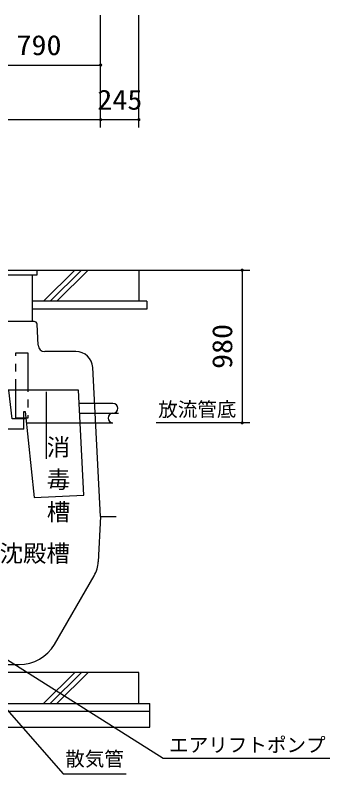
# Model space of a CAD drawing. Units: millimetres, scale not verified. Extents: x -14850 to 14850, y -10500 to 10500.
# Drawn here: x -6086 to -4071, y -6095 to -1230 of the extents above; entities that cross this region are included whole.
import ezdxf
from ezdxf.enums import TextEntityAlignment as Align

# ---------------------------------------------------------------- set-up
doc = ezdxf.new("R2010")
doc.units = ezdxf.units.MM
doc.header["$LTSCALE"] = 50
doc.linetypes.add('CHAIN1', pattern=[8, 5, -1, 1, -1])
doc.layers.add('0-0_躯体', color=5, linetype='Continuous', lineweight=25)
doc.styles.add('ＭＳ ゴシック', font='')
doc.styles.get('ＭＳ ゴシック').set_extended_font_data('MS Gothic')

msp = doc.modelspace()

# ---------------------------------------------------------------- linework, layer by layer
at = {"layer": '0-0_躯体', "color": 2}
for p, q in [((-5538.51, -1950.05), (-5538.51, -1230.28)), ((-5293.51, -1950.05), (-5293.51, -1230.28)), ((-6328.51, -1550.05), (-5538.51, -1550.05)), ((-9648.51, -1900.05), (-5538.51, -1900.05)), ((-5538.51, -1900.05), (-5293.51, -1900.05)), ((-11300.12, -2864.9), (-4582.13, -2864.9)), ((-5944.51, -2894.9), (-5944.51, -2864.9)), ((-5703.96, -2864.9), (-5903.96, -3064.9)), ((-5861.53, -3064.9), (-5661.53, -2864.9)), ((-5619.11, -2864.9), (-5819.11, -3064.9)), ((-5293.51, -2864.9), (-5293.51, -3064.9)), ((-4632.13, -2864.9), (-4632.13, -3844.9)), ((-6652.51, -2894.9), (-5944.51, -2894.9)), ((-5974.51, -3194.9), (-5974.51, -2894.9)), ((-5243.51, -3064.9), (-5974.51, -3064.9)), ((-5243.51, -3064.9), (-5243.51, -3114.9)), ((-5243.51, -3114.9), (-5974.51, -3114.9)), ((-4582.13, -3844.9), (-5182.41, -3844.9)), ((-5703.96, -5444.9), (-5903.96, -5644.9)), ((-5861.53, -5644.9), (-5661.53, -5444.9)), ((-5619.11, -5444.9), (-5819.11, -5644.9)), ((-5293.51, -5644.9), (-5293.51, -5444.9)), ((-9943.51, -5644.9), (-5223.51, -5644.9)), ((-5223.51, -5794.9), (-5223.51, -5644.9)), ((-5223.51, -5694.9), (-9943.51, -5694.9)), ((-9943.51, -5794.9), (-5223.51, -5794.9))]:
    msp.add_line(p, q, dxfattribs=at)
at = {"layer": '0-0_躯体', "color": 3}
for p, q in [((-5963.5, -3194.9), (-6633.52, -3194.9)), ((-5938.44, -3347.09), (-5945.52, -3211.95)), ((-5696.44, -3386.9), (-5896.5, -3386.9)), ((-5538.51, -4444.9), (-5588.59, -3489.24)), ((-5681.09, -3634.9), (-6193.15, -3634.9)), ((-5884.57, -4074.29), (-5884.57, -3645.09)), ((-5459.66, -3719.9), (-5676.64, -3719.9)), ((-6030.2, -3884.9), (-6180.05, -3884.9)), ((-6015.06, -3844.9), (-5459.66, -3844.9)), ((-5538.51, -4444.9), (-5553.71, -4734.98)), ((-5538.51, -4444.9), (-5438.51, -4444.9)), ((-5834.49, -5264.9), (-5580.23, -4824.51)), ((-6242.01, -5295.89), (-5138.65, -5994.9)), ((-6436.58, -5344.89), (-5777.81, -6094.9)), ((-6316.14, -5394.9), (-6059.65, -5394.9)), ((-5138.65, -5994.9), (-4070.68, -5994.9)), ((-5777.81, -6094.9), (-5374.95, -6094.9))]:
    msp.add_line(p, q, dxfattribs=at)
at = {"layer": '0-0_躯体', "color": 3, "linetype": 'CHAIN1'}
for p, q in [((-6082.03, -3814.9), (-6082.03, -3394.9)), ((-6082.03, -3394.9), (-6005.12, -3394.9)), ((-6005.12, -3394.9), (-6005.12, -3814.9)), ((-5673.36, -3782.4), (-5423.08, -3782.4)), ((-6005.12, -3814.9), (-6082.03, -3814.9))]:
    msp.add_line(p, q, dxfattribs=at)
at = {"layer": '0-0_躯体', "color": 3}
for points in [[(-6017.9, -3817.9), (-6104.67, -3817.9), (-6127.14, -3634.9)], [(-6022.73, -3771.9), (-5964.72, -4323.84), (-5645.86, -4307.12), (-5681.09, -3634.9)], [(-6030.2, -3884.9), (-6030.2, -3771.9), (-6022.73, -3771.9)]]:
    msp.add_lwpolyline(points, dxfattribs=at)
at = {"layer": '0-0_躯体', "color": 2}
msp.add_lwpolyline([(-5293.51, -5444.9), (-9893.51, -5444.9), (-9893.51, -5644.9)], dxfattribs=at)
at = {"layer": '0-0_躯体', "color": 3}
for centre, radius, start, end in [((-5963.5, -3212.9), 18, 3, 90), ((-5896.5, -3344.9), 42, 182.99998, 270), ((-5696.44, -3494.9), 108, 3, 90), ((-5459.66, -3751.15), 31.25, 270, 90), ((-5459.66, -3813.65), 31.25, 90, 270), ((-5753.43, -4724.51), 200, 330, 357), ((-6059.65, -5134.9), 260, 270, 330)]:
    msp.add_arc(centre, radius, start, end, dxfattribs=at)
at = {"layer": '0-0_躯体'}
for points in [[(-5548.49, -1549.42), (-5538.51, -1550.05), (-5548.51, -1550.05)], [(-5548.51, -1550.05), (-5547.27, -1554.87), (-5548.43, -1551.3)], [(-5548.51, -1550.05), (-5546.6, -1555.93), (-5547.27, -1554.87)], [(-5538.51, -1550.05), (-5546.6, -1555.93), (-5548.51, -1550.05)], [(-5548.33, -1548.18), (-5538.51, -1550.05), (-5548.49, -1549.42)], [(-5548.43, -1551.3), (-5547.8, -1553.73), (-5548.19, -1552.54)], [(-5548.43, -1551.3), (-5547.27, -1554.87), (-5547.8, -1553.73)], [(-5548.02, -1546.96), (-5538.51, -1550.05), (-5548.33, -1548.18)], [(-5547.55, -1545.79), (-5538.51, -1550.05), (-5548.02, -1546.96)], [(-5546.95, -1544.69), (-5538.51, -1550.05), (-5547.55, -1545.79)], [(-5546.21, -1543.68), (-5538.51, -1550.05), (-5546.95, -1544.69)], [(-5538.51, -1550.05), (-5545.8, -1556.9), (-5546.6, -1555.93)], [(-5545.35, -1542.76), (-5538.51, -1550.05), (-5546.21, -1543.68)], [(-5538.51, -1550.05), (-5544.88, -1557.76), (-5545.8, -1556.9)], [(-5544.38, -1541.96), (-5538.51, -1550.05), (-5545.35, -1542.76)], [(-5538.51, -1550.05), (-5543.86, -1558.49), (-5544.88, -1557.76)], [(-5543.32, -1541.29), (-5538.51, -1550.05), (-5544.38, -1541.96)], [(-5538.51, -1550.05), (-5542.76, -1559.1), (-5543.86, -1558.49)], [(-5542.19, -1540.75), (-5538.51, -1550.05), (-5543.32, -1541.29)], [(-5538.51, -1550.05), (-5541.6, -1559.56), (-5542.76, -1559.1)], [(-5540.99, -1540.37), (-5538.51, -1550.05), (-5542.19, -1540.75)], [(-5538.51, -1550.05), (-5540.38, -1559.87), (-5541.6, -1559.56)], [(-5540.99, -1540.37), (-5538.51, -1540.05), (-5538.51, -1550.05)], [(-5539.76, -1540.13), (-5538.51, -1540.05), (-5540.99, -1540.37)], [(-5538.51, -1550.05), (-5539.13, -1560.03), (-5540.38, -1559.87)], [(-5538.51, -1550.05), (-5538.51, -1560.05), (-5539.13, -1560.03)], [(-5538.51, -1540.05), (-5528.51, -1550.05), (-5538.51, -1550.05)], [(-5537.88, -1540.07), (-5528.51, -1550.05), (-5538.51, -1540.05)], [(-5538.51, -1550.05), (-5537.25, -1559.97), (-5538.51, -1560.05)], [(-5538.51, -1550.05), (-5536.02, -1559.74), (-5537.25, -1559.97)], [(-5538.51, -1550.05), (-5534.82, -1559.35), (-5536.02, -1559.74)], [(-5528.51, -1550.05), (-5534.82, -1559.35), (-5538.51, -1550.05)], [(-5536.63, -1540.23), (-5528.51, -1550.05), (-5537.88, -1540.07)], [(-5535.42, -1540.54), (-5528.51, -1550.05), (-5536.63, -1540.23)], [(-5534.25, -1541), (-5528.51, -1550.05), (-5535.42, -1540.54)], [(-5528.51, -1550.05), (-5533.69, -1558.81), (-5534.82, -1559.35)], [(-5533.15, -1541.61), (-5528.51, -1550.05), (-5534.25, -1541)], [(-5528.51, -1550.05), (-5532.63, -1558.14), (-5533.69, -1558.81)], [(-5532.13, -1542.35), (-5528.51, -1550.05), (-5533.15, -1541.61)], [(-5528.51, -1550.05), (-5531.66, -1557.34), (-5532.63, -1558.14)], [(-5531.22, -1543.21), (-5528.51, -1550.05), (-5532.13, -1542.35)], [(-5528.51, -1550.05), (-5530.8, -1556.43), (-5531.66, -1557.34)], [(-5530.42, -1544.17), (-5528.51, -1550.05), (-5531.22, -1543.21)], [(-5528.51, -1550.05), (-5530.06, -1555.41), (-5530.8, -1556.43)], [(-5529.74, -1545.23), (-5528.51, -1550.05), (-5530.42, -1544.17)], [(-5528.51, -1550.05), (-5529.46, -1554.31), (-5530.06, -1555.41)], [(-5529.74, -1545.23), (-5528.58, -1548.8), (-5528.51, -1550.05)], [(-5529.21, -1546.37), (-5528.58, -1548.8), (-5529.74, -1545.23)], [(-5528.51, -1550.05), (-5529, -1553.14), (-5529.46, -1554.31)], [(-5529.21, -1546.37), (-5528.82, -1547.56), (-5528.58, -1548.8)], [(-5528.51, -1550.05), (-5528.68, -1551.93), (-5529, -1553.14)], [(-5528.51, -1550.05), (-5528.53, -1550.68), (-5528.68, -1551.93)], [(-5548.02, -1896.96), (-5538.51, -1900.05), (-5548.33, -1898.18)], [(-5547.55, -1895.79), (-5538.51, -1900.05), (-5548.02, -1896.96)], [(-5546.95, -1894.69), (-5538.51, -1900.05), (-5547.55, -1895.79)], [(-5546.21, -1893.68), (-5538.51, -1900.05), (-5546.95, -1894.69)], [(-5545.35, -1892.76), (-5538.51, -1900.05), (-5546.21, -1893.68)], [(-5544.38, -1891.96), (-5538.51, -1900.05), (-5545.35, -1892.76)], [(-5543.32, -1891.29), (-5538.51, -1900.05), (-5544.38, -1891.96)], [(-5542.19, -1890.75), (-5538.51, -1900.05), (-5543.32, -1891.29)], [(-5540.99, -1890.37), (-5538.51, -1900.05), (-5542.19, -1890.75)], [(-5540.99, -1890.37), (-5538.51, -1890.05), (-5538.51, -1900.05)], [(-5539.76, -1890.13), (-5538.51, -1890.05), (-5540.99, -1890.37)], [(-5538.51, -1890.05), (-5528.51, -1900.05), (-5538.51, -1900.05)], [(-5537.88, -1890.07), (-5528.51, -1900.05), (-5538.51, -1890.05)], [(-5536.63, -1890.23), (-5528.51, -1900.05), (-5537.88, -1890.07)], [(-5535.42, -1890.54), (-5528.51, -1900.05), (-5536.63, -1890.23)], [(-5534.25, -1891), (-5528.51, -1900.05), (-5535.42, -1890.54)], [(-5533.15, -1891.61), (-5528.51, -1900.05), (-5534.25, -1891)], [(-5532.13, -1892.35), (-5528.51, -1900.05), (-5533.15, -1891.61)], [(-5531.22, -1893.21), (-5528.51, -1900.05), (-5532.13, -1892.35)], [(-5530.42, -1894.17), (-5528.51, -1900.05), (-5531.22, -1893.21)], [(-5530.42, -1894.17), (-5528.58, -1898.8), (-5528.51, -1900.05)], [(-5529.74, -1895.23), (-5528.58, -1898.8), (-5530.42, -1894.17)], [(-5529.74, -1895.23), (-5528.82, -1897.56), (-5528.58, -1898.8)], [(-5529.21, -1896.37), (-5528.82, -1897.56), (-5529.74, -1895.23)], [(-5303.02, -1896.96), (-5293.51, -1900.05), (-5303.33, -1898.18)], [(-5302.55, -1895.79), (-5293.51, -1900.05), (-5303.02, -1896.96)], [(-5301.95, -1894.69), (-5293.51, -1900.05), (-5302.55, -1895.79)], [(-5301.21, -1893.68), (-5293.51, -1900.05), (-5301.95, -1894.69)], [(-5300.35, -1892.76), (-5293.51, -1900.05), (-5301.21, -1893.68)], [(-5299.38, -1891.96), (-5293.51, -1900.05), (-5300.35, -1892.76)], [(-5298.32, -1891.29), (-5293.51, -1900.05), (-5299.38, -1891.96)], [(-5297.19, -1890.75), (-5293.51, -1900.05), (-5298.32, -1891.29)], [(-5295.99, -1890.37), (-5293.51, -1900.05), (-5297.19, -1890.75)], [(-5295.99, -1890.37), (-5293.51, -1890.05), (-5293.51, -1900.05)], [(-5294.76, -1890.13), (-5293.51, -1890.05), (-5295.99, -1890.37)], [(-5293.51, -1890.05), (-5283.51, -1900.05), (-5293.51, -1900.05)], [(-5292.88, -1890.07), (-5283.51, -1900.05), (-5293.51, -1890.05)], [(-5291.63, -1890.23), (-5283.51, -1900.05), (-5292.88, -1890.07)], [(-5290.42, -1890.54), (-5283.51, -1900.05), (-5291.63, -1890.23)], [(-5289.25, -1891), (-5283.51, -1900.05), (-5290.42, -1890.54)], [(-5288.15, -1891.61), (-5283.51, -1900.05), (-5289.25, -1891)], [(-5287.13, -1892.35), (-5283.51, -1900.05), (-5288.15, -1891.61)], [(-5286.22, -1893.21), (-5283.51, -1900.05), (-5287.13, -1892.35)], [(-5285.42, -1894.17), (-5283.51, -1900.05), (-5286.22, -1893.21)], [(-5285.42, -1894.17), (-5283.58, -1898.8), (-5283.51, -1900.05)], [(-5284.74, -1895.23), (-5283.58, -1898.8), (-5285.42, -1894.17)], [(-5284.74, -1895.23), (-5283.82, -1897.56), (-5283.58, -1898.8)], [(-5284.21, -1896.37), (-5283.82, -1897.56), (-5284.74, -1895.23)], [(-5548.49, -1899.42), (-5538.51, -1900.05), (-5548.51, -1900.05)], [(-5548.51, -1900.05), (-5546.6, -1905.93), (-5548.43, -1901.3)], [(-5548.51, -1900.05), (-5545.8, -1906.9), (-5546.6, -1905.93)], [(-5538.51, -1900.05), (-5545.8, -1906.9), (-5548.51, -1900.05)], [(-5548.33, -1898.18), (-5538.51, -1900.05), (-5548.49, -1899.42)], [(-5548.43, -1901.3), (-5547.27, -1904.87), (-5548.19, -1902.54)], [(-5548.43, -1901.3), (-5546.6, -1905.93), (-5547.27, -1904.87)], [(-5548.19, -1902.54), (-5547.27, -1904.87), (-5547.8, -1903.73)], [(-5538.51, -1900.05), (-5544.88, -1907.76), (-5545.8, -1906.9)], [(-5538.51, -1900.05), (-5543.86, -1908.49), (-5544.88, -1907.76)], [(-5538.51, -1900.05), (-5542.76, -1909.1), (-5543.86, -1908.49)], [(-5538.51, -1900.05), (-5541.6, -1909.56), (-5542.76, -1909.1)], [(-5538.51, -1900.05), (-5540.38, -1909.87), (-5541.6, -1909.56)], [(-5538.51, -1900.05), (-5539.13, -1910.03), (-5540.38, -1909.87)], [(-5538.51, -1900.05), (-5538.51, -1910.05), (-5539.13, -1910.03)], [(-5538.51, -1900.05), (-5537.25, -1909.97), (-5538.51, -1910.05)], [(-5538.51, -1900.05), (-5536.02, -1909.74), (-5537.25, -1909.97)], [(-5538.51, -1900.05), (-5534.82, -1909.35), (-5536.02, -1909.74)], [(-5528.51, -1900.05), (-5534.82, -1909.35), (-5538.51, -1900.05)], [(-5528.51, -1900.05), (-5533.69, -1908.81), (-5534.82, -1909.35)], [(-5528.51, -1900.05), (-5532.63, -1908.14), (-5533.69, -1908.81)], [(-5528.51, -1900.05), (-5531.66, -1907.34), (-5532.63, -1908.14)], [(-5528.51, -1900.05), (-5530.8, -1906.43), (-5531.66, -1907.34)], [(-5528.51, -1900.05), (-5530.06, -1905.41), (-5530.8, -1906.43)], [(-5528.51, -1900.05), (-5529.46, -1904.31), (-5530.06, -1905.41)], [(-5528.51, -1900.05), (-5529, -1903.14), (-5529.46, -1904.31)], [(-5528.51, -1900.05), (-5528.68, -1901.93), (-5529, -1903.14)], [(-5528.51, -1900.05), (-5528.53, -1900.68), (-5528.68, -1901.93)], [(-5303.49, -1899.42), (-5293.51, -1900.05), (-5303.51, -1900.05)], [(-5303.51, -1900.05), (-5301.6, -1905.93), (-5303.43, -1901.3)], [(-5303.51, -1900.05), (-5300.8, -1906.9), (-5301.6, -1905.93)], [(-5293.51, -1900.05), (-5300.8, -1906.9), (-5303.51, -1900.05)], [(-5303.33, -1898.18), (-5293.51, -1900.05), (-5303.49, -1899.42)], [(-5303.43, -1901.3), (-5302.27, -1904.87), (-5303.19, -1902.54)], [(-5303.43, -1901.3), (-5301.6, -1905.93), (-5302.27, -1904.87)], [(-5303.19, -1902.54), (-5302.27, -1904.87), (-5302.8, -1903.73)], [(-5293.51, -1900.05), (-5299.88, -1907.76), (-5300.8, -1906.9)], [(-5293.51, -1900.05), (-5298.86, -1908.49), (-5299.88, -1907.76)], [(-5293.51, -1900.05), (-5297.76, -1909.1), (-5298.86, -1908.49)], [(-5293.51, -1900.05), (-5296.6, -1909.56), (-5297.76, -1909.1)], [(-5293.51, -1900.05), (-5295.38, -1909.87), (-5296.6, -1909.56)], [(-5293.51, -1900.05), (-5294.13, -1910.03), (-5295.38, -1909.87)], [(-5293.51, -1900.05), (-5293.51, -1910.05), (-5294.13, -1910.03)], [(-5293.51, -1900.05), (-5292.25, -1909.97), (-5293.51, -1910.05)], [(-5293.51, -1900.05), (-5291.02, -1909.74), (-5292.25, -1909.97)], [(-5293.51, -1900.05), (-5289.82, -1909.35), (-5291.02, -1909.74)], [(-5283.51, -1900.05), (-5289.82, -1909.35), (-5293.51, -1900.05)], [(-5283.51, -1900.05), (-5288.69, -1908.81), (-5289.82, -1909.35)], [(-5283.51, -1900.05), (-5287.63, -1908.14), (-5288.69, -1908.81)], [(-5283.51, -1900.05), (-5286.66, -1907.34), (-5287.63, -1908.14)], [(-5283.51, -1900.05), (-5285.8, -1906.43), (-5286.66, -1907.34)], [(-5283.51, -1900.05), (-5285.06, -1905.41), (-5285.8, -1906.43)], [(-5283.51, -1900.05), (-5284.46, -1904.31), (-5285.06, -1905.41)], [(-5283.51, -1900.05), (-5283.99, -1903.14), (-5284.46, -1904.31)], [(-5283.51, -1900.05), (-5283.68, -1901.93), (-5283.99, -1903.14)], [(-5283.51, -1900.05), (-5283.53, -1900.68), (-5283.68, -1901.93)], [(-4642.11, -2864.27), (-4632.13, -2864.9), (-4642.13, -2864.9)], [(-4642.13, -2864.9), (-4637.49, -2873.34), (-4642.05, -2866.15)], [(-4642.13, -2864.9), (-4636.39, -2873.94), (-4637.49, -2873.34)], [(-4632.13, -2864.9), (-4636.39, -2873.94), (-4642.13, -2864.9)], [(-4641.95, -2863.02), (-4632.13, -2864.9), (-4642.11, -2864.27)], [(-4642.05, -2866.15), (-4638.5, -2872.6), (-4641.81, -2867.38)], [(-4642.05, -2866.15), (-4637.49, -2873.34), (-4638.5, -2872.6)], [(-4641.64, -2861.8), (-4632.13, -2864.9), (-4641.95, -2863.02)], [(-4641.81, -2867.38), (-4639.42, -2871.74), (-4641.42, -2868.58)], [(-4641.81, -2867.38), (-4638.5, -2872.6), (-4639.42, -2871.74)], [(-4641.18, -2860.64), (-4632.13, -2864.9), (-4641.64, -2861.8)], [(-4641.42, -2868.58), (-4640.22, -2870.77), (-4640.89, -2869.71)], [(-4641.42, -2868.58), (-4639.42, -2871.74), (-4640.22, -2870.77)], [(-4640.57, -2859.54), (-4632.13, -2864.9), (-4641.18, -2860.64)], [(-4639.83, -2858.52), (-4632.13, -2864.9), (-4640.57, -2859.54)], [(-4638.97, -2857.61), (-4632.13, -2864.9), (-4639.83, -2858.52)], [(-4638.01, -2856.8), (-4632.13, -2864.9), (-4638.97, -2857.61)], [(-4636.94, -2856.13), (-4632.13, -2864.9), (-4638.01, -2856.8)], [(-4636.94, -2856.13), (-4632.13, -2854.9), (-4632.13, -2864.9)], [(-4635.81, -2855.6), (-4632.13, -2854.9), (-4636.94, -2856.13)], [(-4632.13, -2864.9), (-4635.22, -2874.41), (-4636.39, -2873.94)], [(-4634.61, -2855.21), (-4632.13, -2854.9), (-4635.81, -2855.6)], [(-4632.13, -2864.9), (-4634, -2874.72), (-4635.22, -2874.41)], [(-4633.38, -2854.97), (-4632.13, -2854.9), (-4634.61, -2855.21)], [(-4632.13, -2864.9), (-4632.76, -2874.88), (-4634, -2874.72)], [(-4632.13, -2864.9), (-4632.13, -2874.9), (-4632.76, -2874.88)], [(-4632.13, -2854.9), (-4622.13, -2864.9), (-4632.13, -2864.9)], [(-4631.5, -2854.91), (-4622.13, -2864.9), (-4632.13, -2854.9)], [(-4632.13, -2864.9), (-4630.87, -2874.82), (-4632.13, -2874.9)], [(-4632.13, -2864.9), (-4629.64, -2874.58), (-4630.87, -2874.82)], [(-4632.13, -2864.9), (-4628.45, -2874.19), (-4629.64, -2874.58)], [(-4632.13, -2864.9), (-4627.31, -2873.66), (-4628.45, -2874.19)], [(-4632.13, -2864.9), (-4626.25, -2872.99), (-4627.31, -2873.66)], [(-4622.13, -2864.9), (-4626.25, -2872.99), (-4632.13, -2864.9)], [(-4630.25, -2855.07), (-4622.13, -2864.9), (-4631.5, -2854.91)], [(-4629.04, -2855.38), (-4622.13, -2864.9), (-4630.25, -2855.07)], [(-4627.87, -2855.85), (-4622.13, -2864.9), (-4629.04, -2855.38)], [(-4626.77, -2856.45), (-4622.13, -2864.9), (-4627.87, -2855.85)], [(-4626.77, -2856.45), (-4622.21, -2863.64), (-4622.13, -2864.9)], [(-4625.75, -2857.19), (-4622.21, -2863.64), (-4626.77, -2856.45)], [(-4622.13, -2864.9), (-4625.28, -2872.18), (-4626.25, -2872.99)], [(-4625.75, -2857.19), (-4622.44, -2862.41), (-4622.21, -2863.64)], [(-4624.84, -2858.05), (-4622.44, -2862.41), (-4625.75, -2857.19)], [(-4622.13, -2864.9), (-4624.42, -2871.27), (-4625.28, -2872.18)], [(-4624.84, -2858.05), (-4622.83, -2861.21), (-4622.44, -2862.41)], [(-4624.04, -2859.02), (-4622.83, -2861.21), (-4624.84, -2858.05)], [(-4622.13, -2864.9), (-4623.68, -2870.25), (-4624.42, -2871.27)], [(-4624.04, -2859.02), (-4623.36, -2860.08), (-4622.83, -2861.21)], [(-4622.13, -2864.9), (-4623.08, -2869.15), (-4623.68, -2870.25)], [(-4622.13, -2864.9), (-4622.62, -2867.99), (-4623.08, -2869.15)], [(-4622.13, -2864.9), (-4622.3, -2866.77), (-4622.62, -2867.99)], [(-4622.13, -2864.9), (-4622.15, -2865.52), (-4622.3, -2866.77)], [(-4641.95, -3843.02), (-4632.13, -3844.9), (-4642.11, -3844.27)], [(-4641.64, -3841.81), (-4632.13, -3844.9), (-4641.95, -3843.02)], [(-4641.18, -3840.64), (-4632.13, -3844.9), (-4641.64, -3841.81)], [(-4640.57, -3839.54), (-4632.13, -3844.9), (-4641.18, -3840.64)], [(-4639.83, -3838.52), (-4632.13, -3844.9), (-4640.57, -3839.54)], [(-4638.97, -3837.61), (-4632.13, -3844.9), (-4639.83, -3838.52)], [(-4638.01, -3836.81), (-4632.13, -3844.9), (-4638.97, -3837.61)], [(-4638.01, -3836.81), (-4632.13, -3834.9), (-4632.13, -3844.9)], [(-4636.94, -3836.13), (-4632.13, -3834.9), (-4638.01, -3836.81)], [(-4635.81, -3835.6), (-4632.13, -3834.9), (-4636.94, -3836.13)], [(-4634.61, -3835.21), (-4632.13, -3834.9), (-4635.81, -3835.6)], [(-4633.38, -3834.97), (-4632.13, -3834.9), (-4634.61, -3835.21)], [(-4632.13, -3834.9), (-4622.13, -3844.9), (-4632.13, -3844.9)], [(-4631.5, -3834.92), (-4622.13, -3844.9), (-4632.13, -3834.9)], [(-4630.25, -3835.07), (-4622.13, -3844.9), (-4631.5, -3834.92)], [(-4630.25, -3835.07), (-4622.21, -3843.64), (-4622.13, -3844.9)], [(-4629.04, -3835.38), (-4622.21, -3843.64), (-4630.25, -3835.07)], [(-4629.04, -3835.38), (-4622.44, -3842.41), (-4622.21, -3843.64)], [(-4627.87, -3835.85), (-4622.44, -3842.41), (-4629.04, -3835.38)], [(-4627.87, -3835.85), (-4622.83, -3841.21), (-4622.44, -3842.41)], [(-4626.77, -3836.45), (-4622.83, -3841.21), (-4627.87, -3835.85)], [(-4626.77, -3836.45), (-4623.36, -3840.08), (-4622.83, -3841.21)], [(-4625.75, -3837.19), (-4623.36, -3840.08), (-4626.77, -3836.45)], [(-4625.75, -3837.19), (-4624.04, -3839.02), (-4623.36, -3840.08)], [(-4624.84, -3838.05), (-4624.04, -3839.02), (-4625.75, -3837.19)], [(-4642.11, -3844.27), (-4632.13, -3844.9), (-4642.13, -3844.9)], [(-4642.13, -3844.9), (-4634, -3854.72), (-4642.05, -3846.15)], [(-4642.13, -3844.9), (-4632.76, -3854.88), (-4634, -3854.72)], [(-4632.13, -3844.9), (-4632.76, -3854.88), (-4642.13, -3844.9)], [(-4642.05, -3846.15), (-4635.22, -3854.41), (-4641.81, -3847.38)], [(-4642.05, -3846.15), (-4634, -3854.72), (-4635.22, -3854.41)], [(-4641.81, -3847.38), (-4636.39, -3853.94), (-4641.42, -3848.58)], [(-4641.81, -3847.38), (-4635.22, -3854.41), (-4636.39, -3853.94)], [(-4641.42, -3848.58), (-4637.49, -3853.34), (-4640.89, -3849.71)], [(-4641.42, -3848.58), (-4636.39, -3853.94), (-4637.49, -3853.34)], [(-4640.89, -3849.71), (-4638.5, -3852.6), (-4640.22, -3850.77)], [(-4640.89, -3849.71), (-4637.49, -3853.34), (-4638.5, -3852.6)], [(-4640.22, -3850.77), (-4638.5, -3852.6), (-4639.42, -3851.74)], [(-4632.13, -3844.9), (-4632.13, -3854.9), (-4632.76, -3854.88)], [(-4632.13, -3844.9), (-4630.87, -3854.82), (-4632.13, -3854.9)], [(-4632.13, -3844.9), (-4629.64, -3854.58), (-4630.87, -3854.82)], [(-4632.13, -3844.9), (-4628.45, -3854.19), (-4629.64, -3854.58)], [(-4632.13, -3844.9), (-4627.31, -3853.66), (-4628.45, -3854.19)], [(-4632.13, -3844.9), (-4626.25, -3852.99), (-4627.31, -3853.66)], [(-4632.13, -3844.9), (-4625.28, -3852.19), (-4626.25, -3852.99)], [(-4622.13, -3844.9), (-4625.28, -3852.19), (-4632.13, -3844.9)], [(-4622.13, -3844.9), (-4624.42, -3851.27), (-4625.28, -3852.19)], [(-4622.13, -3844.9), (-4623.68, -3850.25), (-4624.42, -3851.27)], [(-4622.13, -3844.9), (-4623.08, -3849.15), (-4623.68, -3850.25)], [(-4622.13, -3844.9), (-4622.62, -3847.99), (-4623.08, -3849.15)], [(-4622.13, -3844.9), (-4622.3, -3846.77), (-4622.62, -3847.99)], [(-4622.13, -3844.9), (-4622.15, -3845.52), (-4622.3, -3846.77)]]:
    msp.add_solid(points, dxfattribs=at)

# ---------------------------------------------------------------- texts
at = {"layer": '0-0_躯体', "color": 4, "style": 'ＭＳ ゴシック', "width": 1.1}
for s, p in [('790', (-6077.26, -1525.05)), ('245', (-5559.76, -1875.05))]:
    msp.add_text(s, height=128.4, dxfattribs=at).set_placement(p, align=Align.BOTTOM_LEFT)
msp.add_text('980', height=128.4, rotation=90, dxfattribs=at).set_placement((-4657.13, -3498.65), align=Align.BOTTOM_LEFT)
at = {"layer": '0-0_躯体', "color": 4, "style": 'ＭＳ ゴシック'}
for s, height, p in [('放流管底', 91.79, (-5169.64, -3831.57)), ('消', 110, (-5883.3, -4087.79)), ('毒', 110, (-5883.3, -4295.79)), ('槽', 110, (-5883.3, -4503.79)), ('沈殿槽', 110, (-6185.53, -4769.18)), ('\u3000エアリフトポンプ\u3000', 91.79, (-5224.66, -5982.71)), ('散気管', 91.79, (-5765.16, -6072.28))]:
    msp.add_text(s, height=height, dxfattribs=at).set_placement(p, align=Align.BOTTOM_LEFT)

doc.saveas('drawing.dxf')
